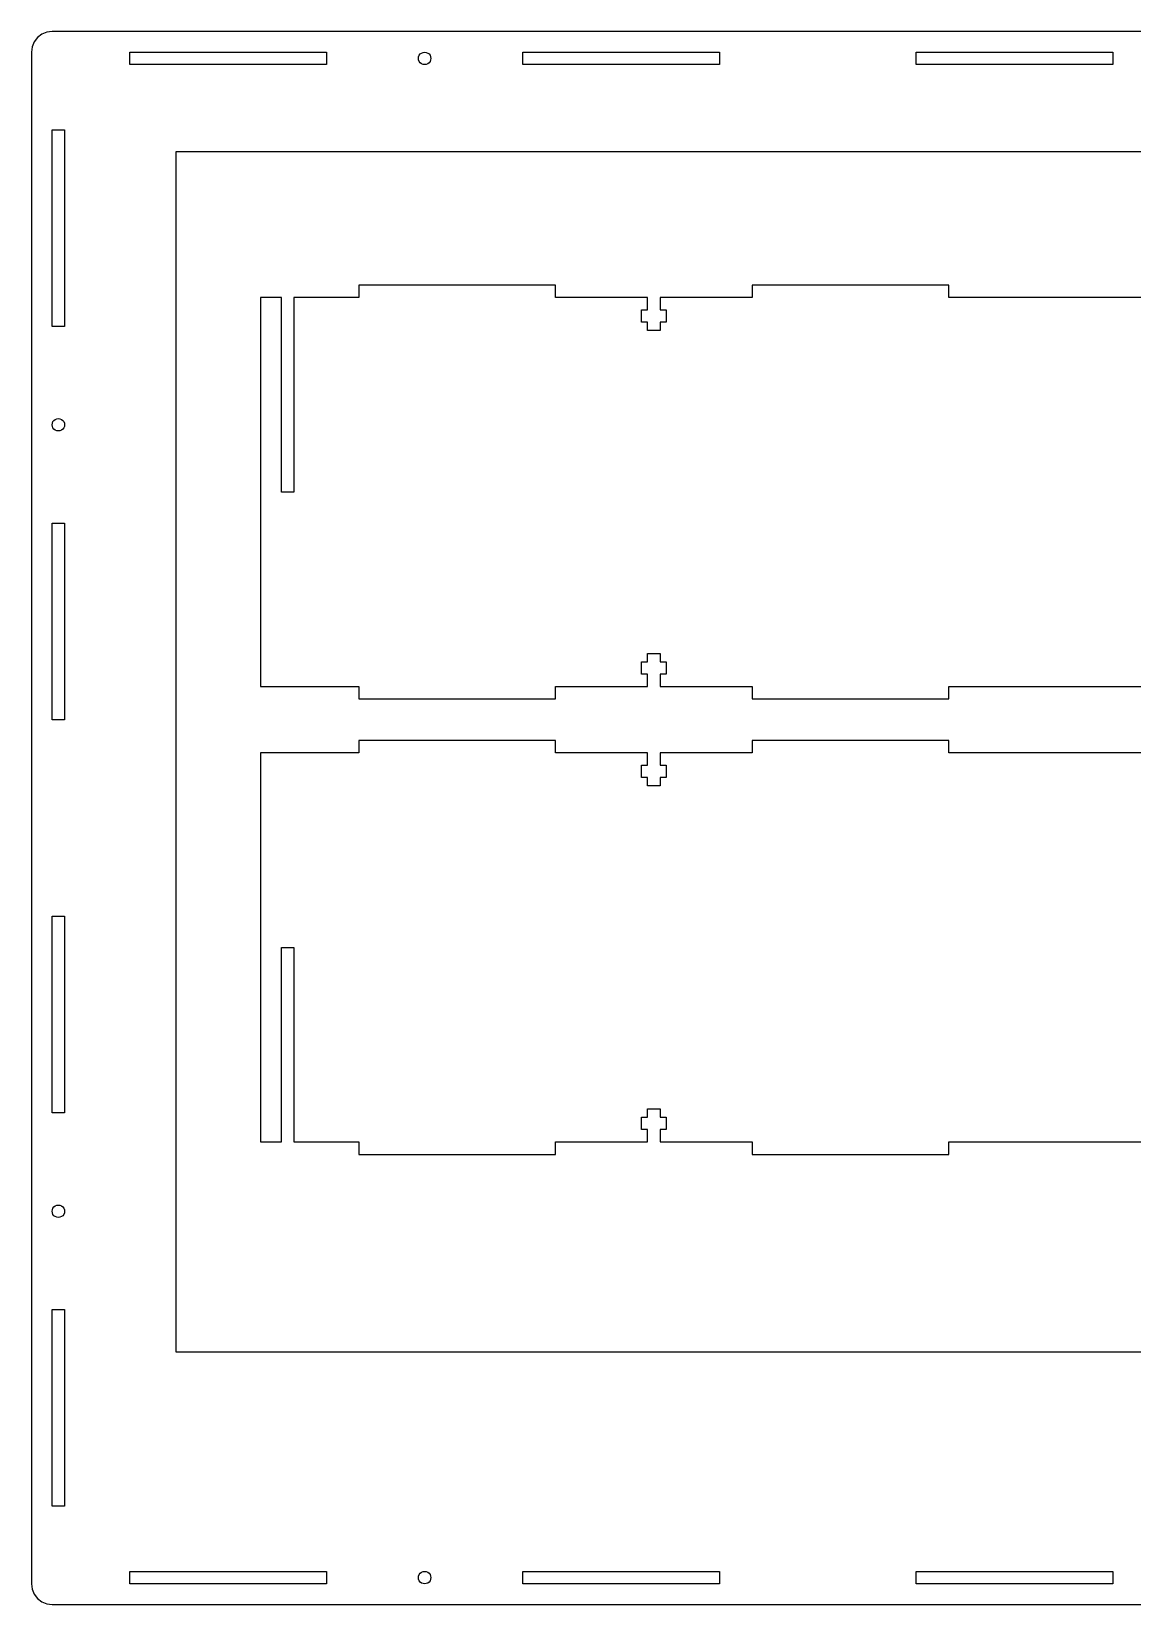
# Model space of a CAD drawing. Extents: x -286 to 496, y -403 to 701.
# Drawn here: x -283.9 to -17.9, y -130.3 to 249.6 of the extents above; entities that cross this region are included whole.
import ezdxf

# ---------------------------------------------------------------- set-up
doc = ezdxf.new("R2010")
doc.units = 0
doc.layers.add('LAYER_1', color=7, linetype='CONTINUOUS')

# ---------------------------------------------------------------- blocks, each defined once
blk = doc.blocks.new('BLOCK_597')
at = {"layer": 'LAYER_1', "color": 1}
blk.add_lwpolyline([(-280.21, -130.14), (-278.92, -130.31)], dxfattribs=at)
blk = doc.blocks.new('BLOCK_598')
at = {"layer": 'LAYER_1', "color": 1}
blk.add_lwpolyline([(-278.92, -130.31), (490.95, -130.31)], dxfattribs=at)
blk = doc.blocks.new('BLOCK_613')
at = {"layer": 'LAYER_1', "color": 1}
blk.add_lwpolyline([(490.95, 249.62), (-278.92, 249.62)], dxfattribs=at)
blk = doc.blocks.new('BLOCK_614')
at = {"layer": 'LAYER_1', "color": 1}
blk.add_lwpolyline([(-278.92, 249.62), (-280.21, 249.45)], dxfattribs=at)
blk = doc.blocks.new('BLOCK_615')
at = {"layer": 'LAYER_1', "color": 1}
blk.add_lwpolyline([(-280.21, 249.45), (-281.42, 248.96)], dxfattribs=at)
blk = doc.blocks.new('BLOCK_616')
at = {"layer": 'LAYER_1', "color": 1}
blk.add_lwpolyline([(-281.42, 248.96), (-282.46, 248.16)], dxfattribs=at)
blk = doc.blocks.new('BLOCK_617')
at = {"layer": 'LAYER_1', "color": 1}
blk.add_lwpolyline([(-282.46, 248.16), (-283.25, 247.12)], dxfattribs=at)
blk = doc.blocks.new('BLOCK_618')
at = {"layer": 'LAYER_1', "color": 1}
blk.add_lwpolyline([(-283.25, 247.12), (-283.75, 245.92)], dxfattribs=at)
blk = doc.blocks.new('BLOCK_619')
at = {"layer": 'LAYER_1', "color": 1}
blk.add_lwpolyline([(-283.75, 245.92), (-283.92, 244.63)], dxfattribs=at)
blk = doc.blocks.new('BLOCK_620')
at = {"layer": 'LAYER_1', "color": 1}
blk.add_lwpolyline([(-283.92, 244.63), (-283.92, -125.31)], dxfattribs=at)
blk = doc.blocks.new('BLOCK_621')
at = {"layer": 'LAYER_1', "color": 1}
blk.add_lwpolyline([(-283.92, -125.31), (-283.75, -126.6)], dxfattribs=at)
blk = doc.blocks.new('BLOCK_622')
at = {"layer": 'LAYER_1', "color": 1}
blk.add_lwpolyline([(-283.75, -126.6), (-283.25, -127.81)], dxfattribs=at)
blk = doc.blocks.new('BLOCK_623')
at = {"layer": 'LAYER_1', "color": 1}
blk.add_lwpolyline([(-283.25, -127.81), (-282.46, -128.85)], dxfattribs=at)
blk = doc.blocks.new('BLOCK_624')
at = {"layer": 'LAYER_1', "color": 1}
blk.add_lwpolyline([(-282.46, -128.85), (-281.42, -129.64)], dxfattribs=at)
blk = doc.blocks.new('BLOCK_625')
at = {"layer": 'LAYER_1', "color": 1}
blk.add_lwpolyline([(-281.42, -129.64), (-280.21, -130.14)], dxfattribs=at)
blk = doc.blocks.new('BLOCK_706')
at = {"layer": 'LAYER_1', "color": 1}
blk.add_lwpolyline([(-22.71, -122.31), (-22.71, -125.31)], dxfattribs=at)
blk = doc.blocks.new('BLOCK_707')
at = {"layer": 'LAYER_1', "color": 1}
blk.add_lwpolyline([(-22.71, -125.31), (-70.21, -125.31)], dxfattribs=at)
blk = doc.blocks.new('BLOCK_708')
at = {"layer": 'LAYER_1', "color": 1}
blk.add_lwpolyline([(-70.21, -125.31), (-70.21, -122.31)], dxfattribs=at)
blk = doc.blocks.new('BLOCK_709')
at = {"layer": 'LAYER_1', "color": 1}
blk.add_lwpolyline([(-70.21, -122.31), (-22.71, -122.31)], dxfattribs=at)
blk = doc.blocks.new('BLOCK_710')
at = {"layer": 'LAYER_1', "color": 1}
blk.add_lwpolyline([(-187.49, -123.42), (-187.44, -123.81)], dxfattribs=at)
blk = doc.blocks.new('BLOCK_711')
at = {"layer": 'LAYER_1', "color": 1}
blk.add_lwpolyline([(-187.44, -123.81), (-187.49, -124.2)], dxfattribs=at)
blk = doc.blocks.new('BLOCK_712')
at = {"layer": 'LAYER_1', "color": 1}
blk.add_lwpolyline([(-187.49, -124.2), (-187.64, -124.56)], dxfattribs=at)
blk = doc.blocks.new('BLOCK_713')
at = {"layer": 'LAYER_1', "color": 1}
blk.add_lwpolyline([(-187.64, -124.56), (-187.88, -124.87)], dxfattribs=at)
blk = doc.blocks.new('BLOCK_714')
at = {"layer": 'LAYER_1', "color": 1}
blk.add_lwpolyline([(-187.88, -124.87), (-188.19, -125.11)], dxfattribs=at)
blk = doc.blocks.new('BLOCK_715')
at = {"layer": 'LAYER_1', "color": 1}
blk.add_lwpolyline([(-188.19, -125.11), (-188.55, -125.26)], dxfattribs=at)
blk = doc.blocks.new('BLOCK_716')
at = {"layer": 'LAYER_1', "color": 1}
blk.add_lwpolyline([(-188.55, -125.26), (-188.94, -125.31)], dxfattribs=at)
blk = doc.blocks.new('BLOCK_717')
at = {"layer": 'LAYER_1', "color": 1}
blk.add_lwpolyline([(-188.94, -125.31), (-189.32, -125.26)], dxfattribs=at)
blk = doc.blocks.new('BLOCK_718')
at = {"layer": 'LAYER_1', "color": 1}
blk.add_lwpolyline([(-189.32, -125.26), (-189.69, -125.11)], dxfattribs=at)
blk = doc.blocks.new('BLOCK_719')
at = {"layer": 'LAYER_1', "color": 1}
blk.add_lwpolyline([(-189.69, -125.11), (-190, -124.87)], dxfattribs=at)
blk = doc.blocks.new('BLOCK_720')
at = {"layer": 'LAYER_1', "color": 1}
blk.add_lwpolyline([(-190, -124.87), (-190.23, -124.56)], dxfattribs=at)
blk = doc.blocks.new('BLOCK_721')
at = {"layer": 'LAYER_1', "color": 1}
blk.add_lwpolyline([(-190.23, -124.56), (-190.38, -124.2)], dxfattribs=at)
blk = doc.blocks.new('BLOCK_722')
at = {"layer": 'LAYER_1', "color": 1}
blk.add_lwpolyline([(-190.38, -124.2), (-190.44, -123.81)], dxfattribs=at)
blk = doc.blocks.new('BLOCK_723')
at = {"layer": 'LAYER_1', "color": 1}
blk.add_lwpolyline([(-190.44, -123.81), (-190.38, -123.42)], dxfattribs=at)
blk = doc.blocks.new('BLOCK_724')
at = {"layer": 'LAYER_1', "color": 1}
blk.add_lwpolyline([(-190.38, -123.42), (-190.23, -123.06)], dxfattribs=at)
blk = doc.blocks.new('BLOCK_725')
at = {"layer": 'LAYER_1', "color": 1}
blk.add_lwpolyline([(-190.23, -123.06), (-190, -122.75)], dxfattribs=at)
blk = doc.blocks.new('BLOCK_726')
at = {"layer": 'LAYER_1', "color": 1}
blk.add_lwpolyline([(-190, -122.75), (-189.69, -122.51)], dxfattribs=at)
blk = doc.blocks.new('BLOCK_727')
at = {"layer": 'LAYER_1', "color": 1}
blk.add_lwpolyline([(-189.69, -122.51), (-189.32, -122.36)], dxfattribs=at)
blk = doc.blocks.new('BLOCK_728')
at = {"layer": 'LAYER_1', "color": 1}
blk.add_lwpolyline([(-189.32, -122.36), (-188.94, -122.31)], dxfattribs=at)
blk = doc.blocks.new('BLOCK_729')
at = {"layer": 'LAYER_1', "color": 1}
blk.add_lwpolyline([(-188.94, -122.31), (-188.55, -122.36)], dxfattribs=at)
blk = doc.blocks.new('BLOCK_730')
at = {"layer": 'LAYER_1', "color": 1}
blk.add_lwpolyline([(-188.55, -122.36), (-188.19, -122.51)], dxfattribs=at)
blk = doc.blocks.new('BLOCK_731')
at = {"layer": 'LAYER_1', "color": 1}
blk.add_lwpolyline([(-188.19, -122.51), (-187.88, -122.75)], dxfattribs=at)
blk = doc.blocks.new('BLOCK_732')
at = {"layer": 'LAYER_1', "color": 1}
blk.add_lwpolyline([(-187.88, -122.75), (-187.64, -123.06)], dxfattribs=at)
blk = doc.blocks.new('BLOCK_733')
at = {"layer": 'LAYER_1', "color": 1}
blk.add_lwpolyline([(-187.64, -123.06), (-187.49, -123.42)], dxfattribs=at)
blk = doc.blocks.new('BLOCK_734')
at = {"layer": 'LAYER_1', "color": 1}
blk.add_lwpolyline([(-212.68, -122.31), (-212.68, -125.31)], dxfattribs=at)
blk = doc.blocks.new('BLOCK_735')
at = {"layer": 'LAYER_1', "color": 1}
blk.add_lwpolyline([(-212.68, -125.31), (-260.17, -125.31)], dxfattribs=at)
blk = doc.blocks.new('BLOCK_736')
at = {"layer": 'LAYER_1', "color": 1}
blk.add_lwpolyline([(-260.17, -125.31), (-260.17, -122.31)], dxfattribs=at)
blk = doc.blocks.new('BLOCK_737')
at = {"layer": 'LAYER_1', "color": 1}
blk.add_lwpolyline([(-260.17, -122.31), (-212.68, -122.31)], dxfattribs=at)
blk = doc.blocks.new('BLOCK_774')
at = {"layer": 'LAYER_1', "color": 1}
blk.add_lwpolyline([(-278.92, 35.91), (-275.92, 35.91)], dxfattribs=at)
blk = doc.blocks.new('BLOCK_775')
at = {"layer": 'LAYER_1', "color": 1}
blk.add_lwpolyline([(-275.92, 35.91), (-275.92, -11.58)], dxfattribs=at)
blk = doc.blocks.new('BLOCK_776')
at = {"layer": 'LAYER_1', "color": 1}
blk.add_lwpolyline([(-275.92, -11.58), (-278.92, -11.58)], dxfattribs=at)
blk = doc.blocks.new('BLOCK_777')
at = {"layer": 'LAYER_1', "color": 1}
blk.add_lwpolyline([(-278.92, -11.58), (-278.92, 35.91)], dxfattribs=at)
blk = doc.blocks.new('BLOCK_778')
at = {"layer": 'LAYER_1', "color": 1}
blk.add_lwpolyline([(-278.87, -35.71), (-278.92, -35.33)], dxfattribs=at)
blk = doc.blocks.new('BLOCK_779')
at = {"layer": 'LAYER_1', "color": 1}
blk.add_lwpolyline([(-278.92, -35.33), (-278.87, -34.94)], dxfattribs=at)
blk = doc.blocks.new('BLOCK_780')
at = {"layer": 'LAYER_1', "color": 1}
blk.add_lwpolyline([(-278.87, -34.94), (-278.72, -34.58)], dxfattribs=at)
blk = doc.blocks.new('BLOCK_781')
at = {"layer": 'LAYER_1', "color": 1}
blk.add_lwpolyline([(-278.72, -34.58), (-278.48, -34.27)], dxfattribs=at)
blk = doc.blocks.new('BLOCK_782')
at = {"layer": 'LAYER_1', "color": 1}
blk.add_lwpolyline([(-278.48, -34.27), (-278.17, -34.03)], dxfattribs=at)
blk = doc.blocks.new('BLOCK_783')
at = {"layer": 'LAYER_1', "color": 1}
blk.add_lwpolyline([(-278.17, -34.03), (-277.81, -33.88)], dxfattribs=at)
blk = doc.blocks.new('BLOCK_784')
at = {"layer": 'LAYER_1', "color": 1}
blk.add_lwpolyline([(-277.81, -33.88), (-277.42, -33.83)], dxfattribs=at)
blk = doc.blocks.new('BLOCK_785')
at = {"layer": 'LAYER_1', "color": 1}
blk.add_lwpolyline([(-277.42, -33.83), (-277.03, -33.88)], dxfattribs=at)
blk = doc.blocks.new('BLOCK_786')
at = {"layer": 'LAYER_1', "color": 1}
blk.add_lwpolyline([(-277.03, -33.88), (-276.67, -34.03)], dxfattribs=at)
blk = doc.blocks.new('BLOCK_787')
at = {"layer": 'LAYER_1', "color": 1}
blk.add_lwpolyline([(-276.67, -34.03), (-276.36, -34.27)], dxfattribs=at)
blk = doc.blocks.new('BLOCK_788')
at = {"layer": 'LAYER_1', "color": 1}
blk.add_lwpolyline([(-276.36, -34.27), (-276.12, -34.58)], dxfattribs=at)
blk = doc.blocks.new('BLOCK_789')
at = {"layer": 'LAYER_1', "color": 1}
blk.add_lwpolyline([(-276.12, -34.58), (-275.97, -34.94)], dxfattribs=at)
blk = doc.blocks.new('BLOCK_790')
at = {"layer": 'LAYER_1', "color": 1}
blk.add_lwpolyline([(-275.97, -34.94), (-275.92, -35.33)], dxfattribs=at)
blk = doc.blocks.new('BLOCK_791')
at = {"layer": 'LAYER_1', "color": 1}
blk.add_lwpolyline([(-275.92, -35.33), (-275.97, -35.71)], dxfattribs=at)
blk = doc.blocks.new('BLOCK_792')
at = {"layer": 'LAYER_1', "color": 1}
blk.add_lwpolyline([(-275.97, -35.71), (-276.12, -36.08)], dxfattribs=at)
blk = doc.blocks.new('BLOCK_793')
at = {"layer": 'LAYER_1', "color": 1}
blk.add_lwpolyline([(-276.12, -36.08), (-276.36, -36.39)], dxfattribs=at)
blk = doc.blocks.new('BLOCK_794')
at = {"layer": 'LAYER_1', "color": 1}
blk.add_lwpolyline([(-276.36, -36.39), (-276.67, -36.63)], dxfattribs=at)
blk = doc.blocks.new('BLOCK_795')
at = {"layer": 'LAYER_1', "color": 1}
blk.add_lwpolyline([(-276.67, -36.63), (-277.03, -36.78)], dxfattribs=at)
blk = doc.blocks.new('BLOCK_796')
at = {"layer": 'LAYER_1', "color": 1}
blk.add_lwpolyline([(-277.03, -36.78), (-277.42, -36.83)], dxfattribs=at)
blk = doc.blocks.new('BLOCK_797')
at = {"layer": 'LAYER_1', "color": 1}
blk.add_lwpolyline([(-277.42, -36.83), (-277.81, -36.78)], dxfattribs=at)
blk = doc.blocks.new('BLOCK_798')
at = {"layer": 'LAYER_1', "color": 1}
blk.add_lwpolyline([(-277.81, -36.78), (-278.17, -36.63)], dxfattribs=at)
blk = doc.blocks.new('BLOCK_799')
at = {"layer": 'LAYER_1', "color": 1}
blk.add_lwpolyline([(-278.17, -36.63), (-278.48, -36.39)], dxfattribs=at)
blk = doc.blocks.new('BLOCK_800')
at = {"layer": 'LAYER_1', "color": 1}
blk.add_lwpolyline([(-278.48, -36.39), (-278.72, -36.08)], dxfattribs=at)
blk = doc.blocks.new('BLOCK_801')
at = {"layer": 'LAYER_1', "color": 1}
blk.add_lwpolyline([(-278.72, -36.08), (-278.87, -35.71)], dxfattribs=at)
blk = doc.blocks.new('BLOCK_802')
at = {"layer": 'LAYER_1', "color": 1}
blk.add_lwpolyline([(-278.92, 83.4), (-278.92, 130.89)], dxfattribs=at)
blk = doc.blocks.new('BLOCK_803')
at = {"layer": 'LAYER_1', "color": 1}
blk.add_lwpolyline([(-278.92, 130.89), (-275.92, 130.89)], dxfattribs=at)
blk = doc.blocks.new('BLOCK_804')
at = {"layer": 'LAYER_1', "color": 1}
blk.add_lwpolyline([(-275.92, 130.89), (-275.92, 83.4)], dxfattribs=at)
blk = doc.blocks.new('BLOCK_805')
at = {"layer": 'LAYER_1', "color": 1}
blk.add_lwpolyline([(-275.92, 83.4), (-278.92, 83.4)], dxfattribs=at)
blk = doc.blocks.new('BLOCK_806')
at = {"layer": 'LAYER_1', "color": 1}
blk.add_lwpolyline([(-275.97, 155.03), (-275.92, 154.64)], dxfattribs=at)
blk = doc.blocks.new('BLOCK_807')
at = {"layer": 'LAYER_1', "color": 1}
blk.add_lwpolyline([(-275.92, 154.64), (-275.97, 154.25)], dxfattribs=at)
blk = doc.blocks.new('BLOCK_808')
at = {"layer": 'LAYER_1', "color": 1}
blk.add_lwpolyline([(-275.97, 154.25), (-276.12, 153.89)], dxfattribs=at)
blk = doc.blocks.new('BLOCK_809')
at = {"layer": 'LAYER_1', "color": 1}
blk.add_lwpolyline([(-276.12, 153.89), (-276.36, 153.58)], dxfattribs=at)
blk = doc.blocks.new('BLOCK_810')
at = {"layer": 'LAYER_1', "color": 1}
blk.add_lwpolyline([(-276.36, 153.58), (-276.67, 153.34)], dxfattribs=at)
blk = doc.blocks.new('BLOCK_811')
at = {"layer": 'LAYER_1', "color": 1}
blk.add_lwpolyline([(-276.67, 153.34), (-277.03, 153.19)], dxfattribs=at)
blk = doc.blocks.new('BLOCK_812')
at = {"layer": 'LAYER_1', "color": 1}
blk.add_lwpolyline([(-277.03, 153.19), (-277.42, 153.14)], dxfattribs=at)
blk = doc.blocks.new('BLOCK_813')
at = {"layer": 'LAYER_1', "color": 1}
blk.add_lwpolyline([(-277.42, 153.14), (-277.81, 153.19)], dxfattribs=at)
blk = doc.blocks.new('BLOCK_814')
at = {"layer": 'LAYER_1', "color": 1}
blk.add_lwpolyline([(-277.81, 153.19), (-278.17, 153.34)], dxfattribs=at)
blk = doc.blocks.new('BLOCK_815')
at = {"layer": 'LAYER_1', "color": 1}
blk.add_lwpolyline([(-278.17, 153.34), (-278.48, 153.58)], dxfattribs=at)
blk = doc.blocks.new('BLOCK_816')
at = {"layer": 'LAYER_1', "color": 1}
blk.add_lwpolyline([(-278.48, 153.58), (-278.72, 153.89)], dxfattribs=at)
blk = doc.blocks.new('BLOCK_817')
at = {"layer": 'LAYER_1', "color": 1}
blk.add_lwpolyline([(-278.72, 153.89), (-278.87, 154.25)], dxfattribs=at)
blk = doc.blocks.new('BLOCK_818')
at = {"layer": 'LAYER_1', "color": 1}
blk.add_lwpolyline([(-278.87, 154.25), (-278.92, 154.64)], dxfattribs=at)
blk = doc.blocks.new('BLOCK_819')
at = {"layer": 'LAYER_1', "color": 1}
blk.add_lwpolyline([(-278.92, 154.64), (-278.87, 155.03)], dxfattribs=at)
blk = doc.blocks.new('BLOCK_820')
at = {"layer": 'LAYER_1', "color": 1}
blk.add_lwpolyline([(-278.87, 155.03), (-278.72, 155.39)], dxfattribs=at)
blk = doc.blocks.new('BLOCK_821')
at = {"layer": 'LAYER_1', "color": 1}
blk.add_lwpolyline([(-278.72, 155.39), (-278.48, 155.7)], dxfattribs=at)
blk = doc.blocks.new('BLOCK_822')
at = {"layer": 'LAYER_1', "color": 1}
blk.add_lwpolyline([(-278.48, 155.7), (-278.17, 155.94)], dxfattribs=at)
blk = doc.blocks.new('BLOCK_823')
at = {"layer": 'LAYER_1', "color": 1}
blk.add_lwpolyline([(-278.17, 155.94), (-277.81, 156.09)], dxfattribs=at)
blk = doc.blocks.new('BLOCK_824')
at = {"layer": 'LAYER_1', "color": 1}
blk.add_lwpolyline([(-277.81, 156.09), (-277.42, 156.14)], dxfattribs=at)
blk = doc.blocks.new('BLOCK_825')
at = {"layer": 'LAYER_1', "color": 1}
blk.add_lwpolyline([(-277.42, 156.14), (-277.03, 156.09)], dxfattribs=at)
blk = doc.blocks.new('BLOCK_826')
at = {"layer": 'LAYER_1', "color": 1}
blk.add_lwpolyline([(-277.03, 156.09), (-276.67, 155.94)], dxfattribs=at)
blk = doc.blocks.new('BLOCK_827')
at = {"layer": 'LAYER_1', "color": 1}
blk.add_lwpolyline([(-276.67, 155.94), (-276.36, 155.7)], dxfattribs=at)
blk = doc.blocks.new('BLOCK_828')
at = {"layer": 'LAYER_1', "color": 1}
blk.add_lwpolyline([(-276.36, 155.7), (-276.12, 155.39)], dxfattribs=at)
blk = doc.blocks.new('BLOCK_829')
at = {"layer": 'LAYER_1', "color": 1}
blk.add_lwpolyline([(-276.12, 155.39), (-275.97, 155.03)], dxfattribs=at)
blk = doc.blocks.new('BLOCK_830')
at = {"layer": 'LAYER_1', "color": 1}
blk.add_lwpolyline([(-278.92, 178.39), (-278.92, 225.88)], dxfattribs=at)
blk = doc.blocks.new('BLOCK_831')
at = {"layer": 'LAYER_1', "color": 1}
blk.add_lwpolyline([(-278.92, 225.88), (-275.92, 225.88)], dxfattribs=at)
blk = doc.blocks.new('BLOCK_832')
at = {"layer": 'LAYER_1', "color": 1}
blk.add_lwpolyline([(-275.92, 225.88), (-275.92, 178.39)], dxfattribs=at)
blk = doc.blocks.new('BLOCK_833')
at = {"layer": 'LAYER_1', "color": 1}
blk.add_lwpolyline([(-275.92, 178.39), (-278.92, 178.39)], dxfattribs=at)
blk = doc.blocks.new('BLOCK_834')
at = {"layer": 'LAYER_1', "color": 1}
blk.add_lwpolyline([(-260.17, 244.63), (-212.68, 244.63)], dxfattribs=at)
blk = doc.blocks.new('BLOCK_835')
at = {"layer": 'LAYER_1', "color": 1}
blk.add_lwpolyline([(-212.68, 244.63), (-212.68, 241.63)], dxfattribs=at)
blk = doc.blocks.new('BLOCK_836')
at = {"layer": 'LAYER_1', "color": 1}
blk.add_lwpolyline([(-212.68, 241.63), (-260.17, 241.63)], dxfattribs=at)
blk = doc.blocks.new('BLOCK_837')
at = {"layer": 'LAYER_1', "color": 1}
blk.add_lwpolyline([(-260.17, 241.63), (-260.17, 244.63)], dxfattribs=at)
blk = doc.blocks.new('BLOCK_842')
at = {"layer": 'LAYER_1', "color": 1}
blk.add_lwpolyline([(-189.32, 244.57), (-188.94, 244.63)], dxfattribs=at)
blk = doc.blocks.new('BLOCK_843')
at = {"layer": 'LAYER_1', "color": 1}
blk.add_lwpolyline([(-188.94, 244.63), (-188.55, 244.57)], dxfattribs=at)
blk = doc.blocks.new('BLOCK_844')
at = {"layer": 'LAYER_1', "color": 1}
blk.add_lwpolyline([(-188.55, 244.57), (-188.19, 244.42)], dxfattribs=at)
blk = doc.blocks.new('BLOCK_845')
at = {"layer": 'LAYER_1', "color": 1}
blk.add_lwpolyline([(-188.19, 244.42), (-187.88, 244.19)], dxfattribs=at)
blk = doc.blocks.new('BLOCK_846')
at = {"layer": 'LAYER_1', "color": 1}
blk.add_lwpolyline([(-187.88, 244.19), (-187.64, 243.88)], dxfattribs=at)
blk = doc.blocks.new('BLOCK_847')
at = {"layer": 'LAYER_1', "color": 1}
blk.add_lwpolyline([(-187.64, 243.88), (-187.49, 243.51)], dxfattribs=at)
blk = doc.blocks.new('BLOCK_848')
at = {"layer": 'LAYER_1', "color": 1}
blk.add_lwpolyline([(-187.49, 243.51), (-187.44, 243.13)], dxfattribs=at)
blk = doc.blocks.new('BLOCK_849')
at = {"layer": 'LAYER_1', "color": 1}
blk.add_lwpolyline([(-187.44, 243.13), (-187.49, 242.74)], dxfattribs=at)
blk = doc.blocks.new('BLOCK_850')
at = {"layer": 'LAYER_1', "color": 1}
blk.add_lwpolyline([(-187.49, 242.74), (-187.64, 242.38)], dxfattribs=at)
blk = doc.blocks.new('BLOCK_851')
at = {"layer": 'LAYER_1', "color": 1}
blk.add_lwpolyline([(-187.64, 242.38), (-187.88, 242.07)], dxfattribs=at)
blk = doc.blocks.new('BLOCK_852')
at = {"layer": 'LAYER_1', "color": 1}
blk.add_lwpolyline([(-187.88, 242.07), (-188.19, 241.83)], dxfattribs=at)
blk = doc.blocks.new('BLOCK_853')
at = {"layer": 'LAYER_1', "color": 1}
blk.add_lwpolyline([(-188.19, 241.83), (-188.55, 241.68)], dxfattribs=at)
blk = doc.blocks.new('BLOCK_854')
at = {"layer": 'LAYER_1', "color": 1}
blk.add_lwpolyline([(-188.55, 241.68), (-188.94, 241.63)], dxfattribs=at)
blk = doc.blocks.new('BLOCK_855')
at = {"layer": 'LAYER_1', "color": 1}
blk.add_lwpolyline([(-188.94, 241.63), (-189.32, 241.68)], dxfattribs=at)
blk = doc.blocks.new('BLOCK_856')
at = {"layer": 'LAYER_1', "color": 1}
blk.add_lwpolyline([(-189.32, 241.68), (-189.69, 241.83)], dxfattribs=at)
blk = doc.blocks.new('BLOCK_857')
at = {"layer": 'LAYER_1', "color": 1}
blk.add_lwpolyline([(-189.69, 241.83), (-190, 242.07)], dxfattribs=at)
blk = doc.blocks.new('BLOCK_858')
at = {"layer": 'LAYER_1', "color": 1}
blk.add_lwpolyline([(-190, 242.07), (-190.23, 242.38)], dxfattribs=at)
blk = doc.blocks.new('BLOCK_859')
at = {"layer": 'LAYER_1', "color": 1}
blk.add_lwpolyline([(-190.23, 242.38), (-190.38, 242.74)], dxfattribs=at)
blk = doc.blocks.new('BLOCK_860')
at = {"layer": 'LAYER_1', "color": 1}
blk.add_lwpolyline([(-190.38, 242.74), (-190.44, 243.13)], dxfattribs=at)
blk = doc.blocks.new('BLOCK_861')
at = {"layer": 'LAYER_1', "color": 1}
blk.add_lwpolyline([(-190.44, 243.13), (-190.38, 243.51)], dxfattribs=at)
blk = doc.blocks.new('BLOCK_862')
at = {"layer": 'LAYER_1', "color": 1}
blk.add_lwpolyline([(-190.38, 243.51), (-190.23, 243.88)], dxfattribs=at)
blk = doc.blocks.new('BLOCK_863')
at = {"layer": 'LAYER_1', "color": 1}
blk.add_lwpolyline([(-190.23, 243.88), (-190, 244.19)], dxfattribs=at)
blk = doc.blocks.new('BLOCK_864')
at = {"layer": 'LAYER_1', "color": 1}
blk.add_lwpolyline([(-190, 244.19), (-189.69, 244.42)], dxfattribs=at)
blk = doc.blocks.new('BLOCK_865')
at = {"layer": 'LAYER_1', "color": 1}
blk.add_lwpolyline([(-189.69, 244.42), (-189.32, 244.57)], dxfattribs=at)
blk = doc.blocks.new('BLOCK_866')
at = {"layer": 'LAYER_1', "color": 1}
blk.add_lwpolyline([(-165.19, 244.63), (-117.7, 244.63)], dxfattribs=at)
blk = doc.blocks.new('BLOCK_867')
at = {"layer": 'LAYER_1', "color": 1}
blk.add_lwpolyline([(-117.7, 244.63), (-117.7, 241.63)], dxfattribs=at)
blk = doc.blocks.new('BLOCK_868')
at = {"layer": 'LAYER_1', "color": 1}
blk.add_lwpolyline([(-117.7, 241.63), (-165.19, 241.63)], dxfattribs=at)
blk = doc.blocks.new('BLOCK_869')
at = {"layer": 'LAYER_1', "color": 1}
blk.add_lwpolyline([(-165.19, 241.63), (-165.19, 244.63)], dxfattribs=at)
blk = doc.blocks.new('BLOCK_870')
at = {"layer": 'LAYER_1', "color": 1}
blk.add_lwpolyline([(-70.21, 244.63), (-22.71, 244.63)], dxfattribs=at)
blk = doc.blocks.new('BLOCK_871')
at = {"layer": 'LAYER_1', "color": 1}
blk.add_lwpolyline([(-22.71, 244.63), (-22.71, 241.63)], dxfattribs=at)
blk = doc.blocks.new('BLOCK_872')
at = {"layer": 'LAYER_1', "color": 1}
blk.add_lwpolyline([(-22.71, 241.63), (-70.21, 241.63)], dxfattribs=at)
blk = doc.blocks.new('BLOCK_873')
at = {"layer": 'LAYER_1', "color": 1}
blk.add_lwpolyline([(-70.21, 241.63), (-70.21, 244.63)], dxfattribs=at)
blk = doc.blocks.new('BLOCK_960')
at = {"layer": 'LAYER_1', "color": 1}
blk.add_lwpolyline([(460.95, -69.32), (-248.93, -69.32)], dxfattribs=at)
blk = doc.blocks.new('BLOCK_961')
at = {"layer": 'LAYER_1', "color": 1}
blk.add_lwpolyline([(-248.93, -69.32), (-248.93, 220.63)], dxfattribs=at)
blk = doc.blocks.new('BLOCK_962')
at = {"layer": 'LAYER_1', "color": 1}
blk.add_lwpolyline([(-248.93, 220.63), (71.02, 220.63)], dxfattribs=at)
blk = doc.blocks.new('BLOCK_991')
at = {"layer": 'LAYER_1', "color": 1}
blk.add_lwpolyline([(-275.92, -59.07), (-275.92, -106.56)], dxfattribs=at)
blk = doc.blocks.new('BLOCK_992')
at = {"layer": 'LAYER_1', "color": 1}
blk.add_lwpolyline([(-275.92, -106.56), (-278.92, -106.56)], dxfattribs=at)
blk = doc.blocks.new('BLOCK_993')
at = {"layer": 'LAYER_1', "color": 1}
blk.add_lwpolyline([(-278.92, -106.56), (-278.92, -59.07)], dxfattribs=at)
blk = doc.blocks.new('BLOCK_994')
at = {"layer": 'LAYER_1', "color": 1}
blk.add_lwpolyline([(-278.92, -59.07), (-275.92, -59.07)], dxfattribs=at)
blk = doc.blocks.new('BLOCK_995')
at = {"layer": 'LAYER_1', "color": 1}
blk.add_lwpolyline([(-117.7, -122.31), (-117.7, -125.31)], dxfattribs=at)
blk = doc.blocks.new('BLOCK_996')
at = {"layer": 'LAYER_1', "color": 1}
blk.add_lwpolyline([(-117.7, -125.31), (-165.19, -125.31)], dxfattribs=at)
blk = doc.blocks.new('BLOCK_997')
at = {"layer": 'LAYER_1', "color": 1}
blk.add_lwpolyline([(-165.19, -125.31), (-165.19, -122.31)], dxfattribs=at)
blk = doc.blocks.new('BLOCK_998')
at = {"layer": 'LAYER_1', "color": 1}
blk.add_lwpolyline([(-165.19, -122.31), (-117.7, -122.31)], dxfattribs=at)
blk = doc.blocks.new('BLOCK_596')
at = {"layer": 'LAYER_1'}
for name in ['BLOCK_618', 'BLOCK_617', 'BLOCK_616', 'BLOCK_615', 'BLOCK_614', 'BLOCK_613', 'BLOCK_619', 'BLOCK_620', 'BLOCK_834', 'BLOCK_837', 'BLOCK_835', 'BLOCK_861', 'BLOCK_862', 'BLOCK_863', 'BLOCK_864', 'BLOCK_865', 'BLOCK_842', 'BLOCK_843', 'BLOCK_844', 'BLOCK_845', 'BLOCK_846', 'BLOCK_847', 'BLOCK_848', 'BLOCK_866', 'BLOCK_869', 'BLOCK_867', 'BLOCK_870', 'BLOCK_873', 'BLOCK_871', 'BLOCK_836', 'BLOCK_860', 'BLOCK_859', 'BLOCK_858', 'BLOCK_857', 'BLOCK_856', 'BLOCK_855', 'BLOCK_854', 'BLOCK_853', 'BLOCK_852', 'BLOCK_851', 'BLOCK_850', 'BLOCK_849', 'BLOCK_868', 'BLOCK_872', 'BLOCK_830', 'BLOCK_831', 'BLOCK_832', 'BLOCK_961', 'BLOCK_962', 'BLOCK_833', 'BLOCK_822', 'BLOCK_823', 'BLOCK_824', 'BLOCK_825', 'BLOCK_826', 'BLOCK_827', 'BLOCK_819', 'BLOCK_818', 'BLOCK_820', 'BLOCK_817', 'BLOCK_821', 'BLOCK_816', 'BLOCK_815', 'BLOCK_814', 'BLOCK_813', 'BLOCK_812', 'BLOCK_811', 'BLOCK_810', 'BLOCK_828', 'BLOCK_809', 'BLOCK_829', 'BLOCK_808', 'BLOCK_806', 'BLOCK_807', 'BLOCK_802', 'BLOCK_803', 'BLOCK_804', 'BLOCK_805', 'BLOCK_774', 'BLOCK_777', 'BLOCK_775', 'BLOCK_776', 'BLOCK_782', 'BLOCK_783', 'BLOCK_784', 'BLOCK_785', 'BLOCK_786', 'BLOCK_787', 'BLOCK_779', 'BLOCK_778', 'BLOCK_780', 'BLOCK_801', 'BLOCK_781', 'BLOCK_800', 'BLOCK_799', 'BLOCK_798', 'BLOCK_797', 'BLOCK_796', 'BLOCK_795', 'BLOCK_794', 'BLOCK_788', 'BLOCK_793', 'BLOCK_789', 'BLOCK_792', 'BLOCK_790', 'BLOCK_791', 'BLOCK_993', 'BLOCK_994', 'BLOCK_991', 'BLOCK_960', 'BLOCK_992', 'BLOCK_621', 'BLOCK_736', 'BLOCK_737', 'BLOCK_735', 'BLOCK_734', 'BLOCK_723', 'BLOCK_722', 'BLOCK_724', 'BLOCK_721', 'BLOCK_725', 'BLOCK_720', 'BLOCK_726', 'BLOCK_719', 'BLOCK_727', 'BLOCK_718', 'BLOCK_728', 'BLOCK_717', 'BLOCK_729', 'BLOCK_716', 'BLOCK_730', 'BLOCK_715', 'BLOCK_731', 'BLOCK_714', 'BLOCK_732', 'BLOCK_713', 'BLOCK_733', 'BLOCK_712', 'BLOCK_710', 'BLOCK_711', 'BLOCK_997', 'BLOCK_998', 'BLOCK_996', 'BLOCK_995', 'BLOCK_708', 'BLOCK_709', 'BLOCK_707', 'BLOCK_706', 'BLOCK_622', 'BLOCK_623', 'BLOCK_624', 'BLOCK_625', 'BLOCK_597', 'BLOCK_598']:
    blk.add_blockref(name, (0, 0), dxfattribs=at)
blk = doc.blocks.new('BLOCK_1189')
at = {"layer": 'LAYER_1', "color": 1}
blk.add_lwpolyline([(-220.56, 185.39), (-220.56, 138.39)], dxfattribs=at)
blk = doc.blocks.new('BLOCK_1190')
at = {"layer": 'LAYER_1', "color": 1}
blk.add_lwpolyline([(-220.56, 138.39), (-223.55, 138.39)], dxfattribs=at)
blk = doc.blocks.new('BLOCK_1191')
at = {"layer": 'LAYER_1', "color": 1}
blk.add_lwpolyline([(-223.55, 138.39), (-223.55, 185.39)], dxfattribs=at)
blk = doc.blocks.new('BLOCK_1192')
at = {"layer": 'LAYER_1', "color": 1}
blk.add_lwpolyline([(-223.55, 185.39), (-228.55, 185.39)], dxfattribs=at)
blk = doc.blocks.new('BLOCK_1193')
at = {"layer": 'LAYER_1', "color": 1}
blk.add_lwpolyline([(-228.55, 185.39), (-228.55, 91.4)], dxfattribs=at)
blk = doc.blocks.new('BLOCK_1194')
at = {"layer": 'LAYER_1', "color": 1}
blk.add_lwpolyline([(-228.55, 91.4), (-204.81, 91.4)], dxfattribs=at)
blk = doc.blocks.new('BLOCK_1195')
at = {"layer": 'LAYER_1', "color": 1}
blk.add_lwpolyline([(-204.81, 91.4), (-204.81, 88.4)], dxfattribs=at)
blk = doc.blocks.new('BLOCK_1196')
at = {"layer": 'LAYER_1', "color": 1}
blk.add_lwpolyline([(-204.81, 88.4), (-157.32, 88.4)], dxfattribs=at)
blk = doc.blocks.new('BLOCK_1197')
at = {"layer": 'LAYER_1', "color": 1}
blk.add_lwpolyline([(-157.32, 88.4), (-157.32, 91.4)], dxfattribs=at)
blk = doc.blocks.new('BLOCK_1198')
at = {"layer": 'LAYER_1', "color": 1}
blk.add_lwpolyline([(-157.32, 91.4), (-135.07, 91.4)], dxfattribs=at)
blk = doc.blocks.new('BLOCK_1199')
at = {"layer": 'LAYER_1', "color": 1}
blk.add_lwpolyline([(-135.07, 91.4), (-135.07, 94.4)], dxfattribs=at)
blk = doc.blocks.new('BLOCK_1200')
at = {"layer": 'LAYER_1', "color": 1}
blk.add_lwpolyline([(-135.07, 94.4), (-136.57, 94.4)], dxfattribs=at)
blk = doc.blocks.new('BLOCK_1201')
at = {"layer": 'LAYER_1', "color": 1}
blk.add_lwpolyline([(-136.57, 94.4), (-136.57, 97.4)], dxfattribs=at)
blk = doc.blocks.new('BLOCK_1202')
at = {"layer": 'LAYER_1', "color": 1}
blk.add_lwpolyline([(-136.57, 97.4), (-135.07, 97.4)], dxfattribs=at)
blk = doc.blocks.new('BLOCK_1203')
at = {"layer": 'LAYER_1', "color": 1}
blk.add_lwpolyline([(-135.07, 97.4), (-135.07, 99.4)], dxfattribs=at)
blk = doc.blocks.new('BLOCK_1204')
at = {"layer": 'LAYER_1', "color": 1}
blk.add_lwpolyline([(-135.07, 99.4), (-132.07, 99.4)], dxfattribs=at)
blk = doc.blocks.new('BLOCK_1205')
at = {"layer": 'LAYER_1', "color": 1}
blk.add_lwpolyline([(-132.07, 99.4), (-132.07, 97.4)], dxfattribs=at)
blk = doc.blocks.new('BLOCK_1206')
at = {"layer": 'LAYER_1', "color": 1}
blk.add_lwpolyline([(-132.07, 97.4), (-130.57, 97.4)], dxfattribs=at)
blk = doc.blocks.new('BLOCK_1207')
at = {"layer": 'LAYER_1', "color": 1}
blk.add_lwpolyline([(-130.57, 97.4), (-130.57, 94.4)], dxfattribs=at)
blk = doc.blocks.new('BLOCK_1208')
at = {"layer": 'LAYER_1', "color": 1}
blk.add_lwpolyline([(-130.57, 94.4), (-132.07, 94.4)], dxfattribs=at)
blk = doc.blocks.new('BLOCK_1209')
at = {"layer": 'LAYER_1', "color": 1}
blk.add_lwpolyline([(-132.07, 94.4), (-132.07, 91.4)], dxfattribs=at)
blk = doc.blocks.new('BLOCK_1210')
at = {"layer": 'LAYER_1', "color": 1}
blk.add_lwpolyline([(-132.07, 91.4), (-109.82, 91.4)], dxfattribs=at)
blk = doc.blocks.new('BLOCK_1211')
at = {"layer": 'LAYER_1', "color": 1}
blk.add_lwpolyline([(-109.82, 91.4), (-109.82, 88.4)], dxfattribs=at)
blk = doc.blocks.new('BLOCK_1212')
at = {"layer": 'LAYER_1', "color": 1}
blk.add_lwpolyline([(-109.82, 88.4), (-62.33, 88.4)], dxfattribs=at)
blk = doc.blocks.new('BLOCK_1213')
at = {"layer": 'LAYER_1', "color": 1}
blk.add_lwpolyline([(-62.33, 88.4), (-62.33, 91.4)], dxfattribs=at)
blk = doc.blocks.new('BLOCK_1214')
at = {"layer": 'LAYER_1', "color": 1}
blk.add_lwpolyline([(-62.33, 91.4), (-14.84, 91.4)], dxfattribs=at)
blk = doc.blocks.new('BLOCK_1260')
at = {"layer": 'LAYER_1', "color": 1}
blk.add_lwpolyline([(-14.84, 185.39), (-62.33, 185.39)], dxfattribs=at)
blk = doc.blocks.new('BLOCK_1261')
at = {"layer": 'LAYER_1', "color": 1}
blk.add_lwpolyline([(-62.33, 185.39), (-62.33, 188.38)], dxfattribs=at)
blk = doc.blocks.new('BLOCK_1262')
at = {"layer": 'LAYER_1', "color": 1}
blk.add_lwpolyline([(-62.33, 188.38), (-109.82, 188.38)], dxfattribs=at)
blk = doc.blocks.new('BLOCK_1263')
at = {"layer": 'LAYER_1', "color": 1}
blk.add_lwpolyline([(-109.82, 188.38), (-109.82, 185.39)], dxfattribs=at)
blk = doc.blocks.new('BLOCK_1264')
at = {"layer": 'LAYER_1', "color": 1}
blk.add_lwpolyline([(-109.82, 185.39), (-132.07, 185.39)], dxfattribs=at)
blk = doc.blocks.new('BLOCK_1265')
at = {"layer": 'LAYER_1', "color": 1}
blk.add_lwpolyline([(-132.07, 185.39), (-132.07, 182.39)], dxfattribs=at)
blk = doc.blocks.new('BLOCK_1266')
at = {"layer": 'LAYER_1', "color": 1}
blk.add_lwpolyline([(-132.07, 182.39), (-130.57, 182.39)], dxfattribs=at)
blk = doc.blocks.new('BLOCK_1267')
at = {"layer": 'LAYER_1', "color": 1}
blk.add_lwpolyline([(-130.57, 182.39), (-130.57, 179.39)], dxfattribs=at)
blk = doc.blocks.new('BLOCK_1268')
at = {"layer": 'LAYER_1', "color": 1}
blk.add_lwpolyline([(-130.57, 179.39), (-132.07, 179.39)], dxfattribs=at)
blk = doc.blocks.new('BLOCK_1269')
at = {"layer": 'LAYER_1', "color": 1}
blk.add_lwpolyline([(-132.07, 179.39), (-132.07, 177.39)], dxfattribs=at)
blk = doc.blocks.new('BLOCK_1270')
at = {"layer": 'LAYER_1', "color": 1}
blk.add_lwpolyline([(-132.07, 177.39), (-135.07, 177.39)], dxfattribs=at)
blk = doc.blocks.new('BLOCK_1271')
at = {"layer": 'LAYER_1', "color": 1}
blk.add_lwpolyline([(-135.07, 177.39), (-135.07, 179.39)], dxfattribs=at)
blk = doc.blocks.new('BLOCK_1272')
at = {"layer": 'LAYER_1', "color": 1}
blk.add_lwpolyline([(-135.07, 179.39), (-136.57, 179.39)], dxfattribs=at)
blk = doc.blocks.new('BLOCK_1273')
at = {"layer": 'LAYER_1', "color": 1}
blk.add_lwpolyline([(-136.57, 179.39), (-136.57, 182.39)], dxfattribs=at)
blk = doc.blocks.new('BLOCK_1274')
at = {"layer": 'LAYER_1', "color": 1}
blk.add_lwpolyline([(-136.57, 182.39), (-135.07, 182.39)], dxfattribs=at)
blk = doc.blocks.new('BLOCK_1275')
at = {"layer": 'LAYER_1', "color": 1}
blk.add_lwpolyline([(-135.07, 182.39), (-135.07, 185.39)], dxfattribs=at)
blk = doc.blocks.new('BLOCK_1276')
at = {"layer": 'LAYER_1', "color": 1}
blk.add_lwpolyline([(-135.07, 185.39), (-157.32, 185.39)], dxfattribs=at)
blk = doc.blocks.new('BLOCK_1277')
at = {"layer": 'LAYER_1', "color": 1}
blk.add_lwpolyline([(-157.32, 185.39), (-157.32, 188.38)], dxfattribs=at)
blk = doc.blocks.new('BLOCK_1278')
at = {"layer": 'LAYER_1', "color": 1}
blk.add_lwpolyline([(-157.32, 188.38), (-204.81, 188.38)], dxfattribs=at)
blk = doc.blocks.new('BLOCK_1279')
at = {"layer": 'LAYER_1', "color": 1}
blk.add_lwpolyline([(-204.81, 188.38), (-204.81, 185.39)], dxfattribs=at)
blk = doc.blocks.new('BLOCK_1280')
at = {"layer": 'LAYER_1', "color": 1}
blk.add_lwpolyline([(-204.81, 185.39), (-220.56, 185.39)], dxfattribs=at)
blk = doc.blocks.new('BLOCK_1188')
at = {"layer": 'LAYER_1'}
for name in ['BLOCK_1278', 'BLOCK_1279', 'BLOCK_1277', 'BLOCK_1262', 'BLOCK_1263', 'BLOCK_1261', 'BLOCK_1192', 'BLOCK_1193', 'BLOCK_1191', 'BLOCK_1189', 'BLOCK_1280', 'BLOCK_1276', 'BLOCK_1273', 'BLOCK_1274', 'BLOCK_1275', 'BLOCK_1264', 'BLOCK_1265', 'BLOCK_1266', 'BLOCK_1267', 'BLOCK_1260', 'BLOCK_1272', 'BLOCK_1271', 'BLOCK_1268', 'BLOCK_1269', 'BLOCK_1270', 'BLOCK_1190', 'BLOCK_1203', 'BLOCK_1204', 'BLOCK_1205', 'BLOCK_1201', 'BLOCK_1202', 'BLOCK_1206', 'BLOCK_1207', 'BLOCK_1194', 'BLOCK_1195', 'BLOCK_1197', 'BLOCK_1198', 'BLOCK_1200', 'BLOCK_1199', 'BLOCK_1208', 'BLOCK_1209', 'BLOCK_1210', 'BLOCK_1211', 'BLOCK_1213', 'BLOCK_1214', 'BLOCK_1196', 'BLOCK_1212']:
    blk.add_blockref(name, (0, 0), dxfattribs=at)
blk = doc.blocks.new('BLOCK_1307')
at = {"layer": 'LAYER_1', "color": 1}
blk.add_lwpolyline([(-14.84, 75.4), (-62.33, 75.4)], dxfattribs=at)
blk = doc.blocks.new('BLOCK_1308')
at = {"layer": 'LAYER_1', "color": 1}
blk.add_lwpolyline([(-62.33, 75.4), (-62.33, 78.4)], dxfattribs=at)
blk = doc.blocks.new('BLOCK_1309')
at = {"layer": 'LAYER_1', "color": 1}
blk.add_lwpolyline([(-62.33, 78.4), (-109.82, 78.4)], dxfattribs=at)
blk = doc.blocks.new('BLOCK_1310')
at = {"layer": 'LAYER_1', "color": 1}
blk.add_lwpolyline([(-109.82, 78.4), (-109.82, 75.4)], dxfattribs=at)
blk = doc.blocks.new('BLOCK_1311')
at = {"layer": 'LAYER_1', "color": 1}
blk.add_lwpolyline([(-109.82, 75.4), (-132.07, 75.4)], dxfattribs=at)
blk = doc.blocks.new('BLOCK_1312')
at = {"layer": 'LAYER_1', "color": 1}
blk.add_lwpolyline([(-132.07, 75.4), (-132.07, 72.41)], dxfattribs=at)
blk = doc.blocks.new('BLOCK_1313')
at = {"layer": 'LAYER_1', "color": 1}
blk.add_lwpolyline([(-132.07, 72.41), (-130.57, 72.41)], dxfattribs=at)
blk = doc.blocks.new('BLOCK_1314')
at = {"layer": 'LAYER_1', "color": 1}
blk.add_lwpolyline([(-130.57, 72.41), (-130.57, 69.41)], dxfattribs=at)
blk = doc.blocks.new('BLOCK_1315')
at = {"layer": 'LAYER_1', "color": 1}
blk.add_lwpolyline([(-130.57, 69.41), (-132.07, 69.41)], dxfattribs=at)
blk = doc.blocks.new('BLOCK_1316')
at = {"layer": 'LAYER_1', "color": 1}
blk.add_lwpolyline([(-132.07, 69.41), (-132.07, 67.41)], dxfattribs=at)
blk = doc.blocks.new('BLOCK_1317')
at = {"layer": 'LAYER_1', "color": 1}
blk.add_lwpolyline([(-132.07, 67.41), (-135.07, 67.41)], dxfattribs=at)
blk = doc.blocks.new('BLOCK_1318')
at = {"layer": 'LAYER_1', "color": 1}
blk.add_lwpolyline([(-135.07, 67.41), (-135.07, 69.41)], dxfattribs=at)
blk = doc.blocks.new('BLOCK_1319')
at = {"layer": 'LAYER_1', "color": 1}
blk.add_lwpolyline([(-135.07, 69.41), (-136.57, 69.41)], dxfattribs=at)
blk = doc.blocks.new('BLOCK_1320')
at = {"layer": 'LAYER_1', "color": 1}
blk.add_lwpolyline([(-136.57, 69.41), (-136.57, 72.41)], dxfattribs=at)
blk = doc.blocks.new('BLOCK_1321')
at = {"layer": 'LAYER_1', "color": 1}
blk.add_lwpolyline([(-136.57, 72.41), (-135.07, 72.41)], dxfattribs=at)
blk = doc.blocks.new('BLOCK_1322')
at = {"layer": 'LAYER_1', "color": 1}
blk.add_lwpolyline([(-135.07, 72.41), (-135.07, 75.4)], dxfattribs=at)
blk = doc.blocks.new('BLOCK_1323')
at = {"layer": 'LAYER_1', "color": 1}
blk.add_lwpolyline([(-135.07, 75.4), (-157.32, 75.4)], dxfattribs=at)
blk = doc.blocks.new('BLOCK_1324')
at = {"layer": 'LAYER_1', "color": 1}
blk.add_lwpolyline([(-157.32, 75.4), (-157.32, 78.4)], dxfattribs=at)
blk = doc.blocks.new('BLOCK_1325')
at = {"layer": 'LAYER_1', "color": 1}
blk.add_lwpolyline([(-157.32, 78.4), (-204.81, 78.4)], dxfattribs=at)
blk = doc.blocks.new('BLOCK_1326')
at = {"layer": 'LAYER_1', "color": 1}
blk.add_lwpolyline([(-204.81, 78.4), (-204.81, 75.4)], dxfattribs=at)
blk = doc.blocks.new('BLOCK_1327')
at = {"layer": 'LAYER_1', "color": 1}
blk.add_lwpolyline([(-204.81, 75.4), (-228.55, 75.4)], dxfattribs=at)
blk = doc.blocks.new('BLOCK_1328')
at = {"layer": 'LAYER_1', "color": 1}
blk.add_lwpolyline([(-228.55, 75.4), (-228.55, -18.58)], dxfattribs=at)
blk = doc.blocks.new('BLOCK_1329')
at = {"layer": 'LAYER_1', "color": 1}
blk.add_lwpolyline([(-228.55, -18.58), (-223.55, -18.58)], dxfattribs=at)
blk = doc.blocks.new('BLOCK_1330')
at = {"layer": 'LAYER_1', "color": 1}
blk.add_lwpolyline([(-223.55, -18.58), (-223.55, 28.41)], dxfattribs=at)
blk = doc.blocks.new('BLOCK_1331')
at = {"layer": 'LAYER_1', "color": 1}
blk.add_lwpolyline([(-223.55, 28.41), (-220.56, 28.41)], dxfattribs=at)
blk = doc.blocks.new('BLOCK_1332')
at = {"layer": 'LAYER_1', "color": 1}
blk.add_lwpolyline([(-220.56, 28.41), (-220.56, -18.58)], dxfattribs=at)
blk = doc.blocks.new('BLOCK_1333')
at = {"layer": 'LAYER_1', "color": 1}
blk.add_lwpolyline([(-220.56, -18.58), (-204.81, -18.58)], dxfattribs=at)
blk = doc.blocks.new('BLOCK_1334')
at = {"layer": 'LAYER_1', "color": 1}
blk.add_lwpolyline([(-204.81, -18.58), (-204.81, -21.58)], dxfattribs=at)
blk = doc.blocks.new('BLOCK_1335')
at = {"layer": 'LAYER_1', "color": 1}
blk.add_lwpolyline([(-204.81, -21.58), (-157.32, -21.58)], dxfattribs=at)
blk = doc.blocks.new('BLOCK_1336')
at = {"layer": 'LAYER_1', "color": 1}
blk.add_lwpolyline([(-157.32, -21.58), (-157.32, -18.58)], dxfattribs=at)
blk = doc.blocks.new('BLOCK_1337')
at = {"layer": 'LAYER_1', "color": 1}
blk.add_lwpolyline([(-157.32, -18.58), (-135.07, -18.58)], dxfattribs=at)
blk = doc.blocks.new('BLOCK_1338')
at = {"layer": 'LAYER_1', "color": 1}
blk.add_lwpolyline([(-135.07, -18.58), (-135.07, -15.58)], dxfattribs=at)
blk = doc.blocks.new('BLOCK_1339')
at = {"layer": 'LAYER_1', "color": 1}
blk.add_lwpolyline([(-135.07, -15.58), (-136.57, -15.58)], dxfattribs=at)
blk = doc.blocks.new('BLOCK_1340')
at = {"layer": 'LAYER_1', "color": 1}
blk.add_lwpolyline([(-136.57, -15.58), (-136.57, -12.58)], dxfattribs=at)
blk = doc.blocks.new('BLOCK_1341')
at = {"layer": 'LAYER_1', "color": 1}
blk.add_lwpolyline([(-136.57, -12.58), (-135.07, -12.58)], dxfattribs=at)
blk = doc.blocks.new('BLOCK_1342')
at = {"layer": 'LAYER_1', "color": 1}
blk.add_lwpolyline([(-135.07, -12.58), (-135.07, -10.58)], dxfattribs=at)
blk = doc.blocks.new('BLOCK_1343')
at = {"layer": 'LAYER_1', "color": 1}
blk.add_lwpolyline([(-135.07, -10.58), (-132.07, -10.58)], dxfattribs=at)
blk = doc.blocks.new('BLOCK_1344')
at = {"layer": 'LAYER_1', "color": 1}
blk.add_lwpolyline([(-132.07, -10.58), (-132.07, -12.58)], dxfattribs=at)
blk = doc.blocks.new('BLOCK_1345')
at = {"layer": 'LAYER_1', "color": 1}
blk.add_lwpolyline([(-132.07, -12.58), (-130.57, -12.58)], dxfattribs=at)
blk = doc.blocks.new('BLOCK_1346')
at = {"layer": 'LAYER_1', "color": 1}
blk.add_lwpolyline([(-130.57, -12.58), (-130.57, -15.58)], dxfattribs=at)
blk = doc.blocks.new('BLOCK_1347')
at = {"layer": 'LAYER_1', "color": 1}
blk.add_lwpolyline([(-130.57, -15.58), (-132.07, -15.58)], dxfattribs=at)
blk = doc.blocks.new('BLOCK_1348')
at = {"layer": 'LAYER_1', "color": 1}
blk.add_lwpolyline([(-132.07, -15.58), (-132.07, -18.58)], dxfattribs=at)
blk = doc.blocks.new('BLOCK_1349')
at = {"layer": 'LAYER_1', "color": 1}
blk.add_lwpolyline([(-132.07, -18.58), (-109.82, -18.58)], dxfattribs=at)
blk = doc.blocks.new('BLOCK_1350')
at = {"layer": 'LAYER_1', "color": 1}
blk.add_lwpolyline([(-109.82, -18.58), (-109.82, -21.58)], dxfattribs=at)
blk = doc.blocks.new('BLOCK_1351')
at = {"layer": 'LAYER_1', "color": 1}
blk.add_lwpolyline([(-109.82, -21.58), (-62.33, -21.58)], dxfattribs=at)
blk = doc.blocks.new('BLOCK_1352')
at = {"layer": 'LAYER_1', "color": 1}
blk.add_lwpolyline([(-62.33, -21.58), (-62.33, -18.58)], dxfattribs=at)
blk = doc.blocks.new('BLOCK_1353')
at = {"layer": 'LAYER_1', "color": 1}
blk.add_lwpolyline([(-62.33, -18.58), (-14.84, -18.58)], dxfattribs=at)
blk = doc.blocks.new('BLOCK_1281')
at = {"layer": 'LAYER_1'}
for name in ['BLOCK_1325', 'BLOCK_1326', 'BLOCK_1324', 'BLOCK_1309', 'BLOCK_1310', 'BLOCK_1308', 'BLOCK_1327', 'BLOCK_1328', 'BLOCK_1323', 'BLOCK_1320', 'BLOCK_1321', 'BLOCK_1322', 'BLOCK_1311', 'BLOCK_1312', 'BLOCK_1313', 'BLOCK_1314', 'BLOCK_1307', 'BLOCK_1319', 'BLOCK_1318', 'BLOCK_1315', 'BLOCK_1316', 'BLOCK_1317', 'BLOCK_1330', 'BLOCK_1331', 'BLOCK_1332', 'BLOCK_1342', 'BLOCK_1343', 'BLOCK_1344', 'BLOCK_1340', 'BLOCK_1341', 'BLOCK_1345', 'BLOCK_1346', 'BLOCK_1329', 'BLOCK_1333', 'BLOCK_1334', 'BLOCK_1336', 'BLOCK_1337', 'BLOCK_1339', 'BLOCK_1338', 'BLOCK_1347', 'BLOCK_1348', 'BLOCK_1349', 'BLOCK_1350', 'BLOCK_1352', 'BLOCK_1353', 'BLOCK_1335', 'BLOCK_1351']:
    blk.add_blockref(name, (0, 0), dxfattribs=at)

msp = doc.modelspace()

# ---------------------------------------------------------------- block references
at = {"layer": 'LAYER_1'}
for name in ['BLOCK_596', 'BLOCK_1188', 'BLOCK_1281']:
    msp.add_blockref(name, (0, 0), dxfattribs=at)

doc.saveas('drawing.dxf')
